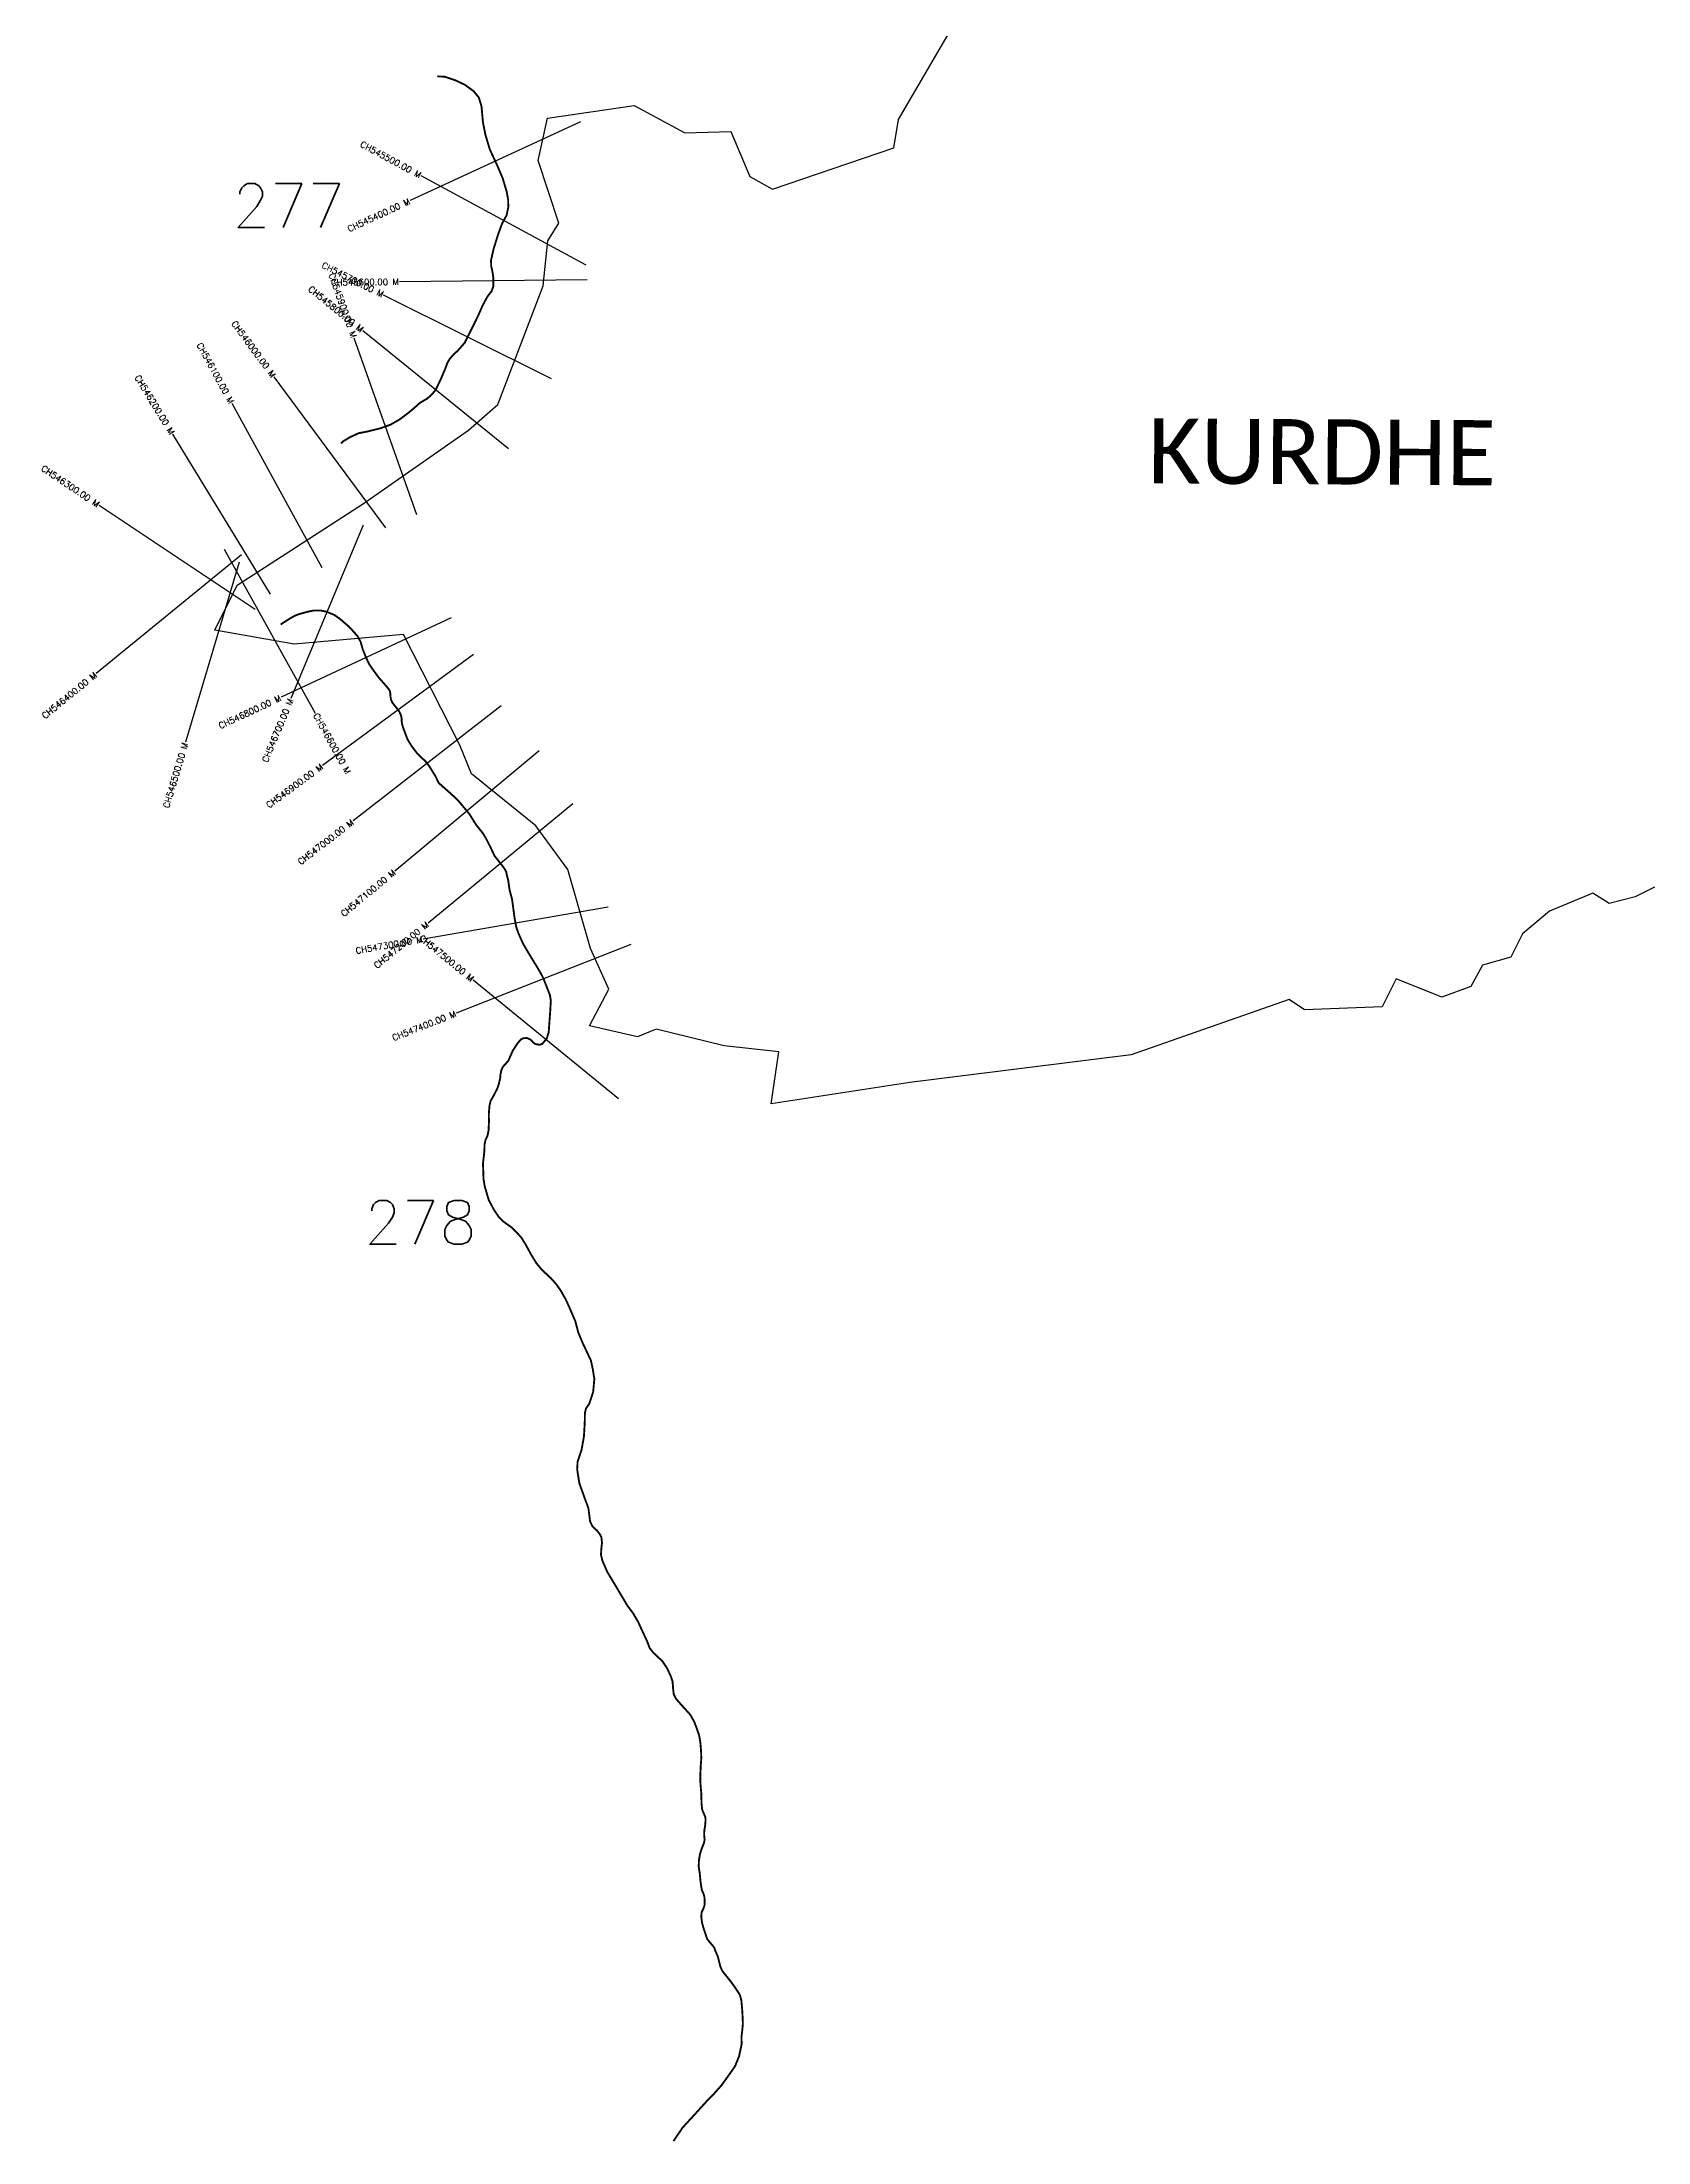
# Model space of a CAD drawing. Header units: metres. Extents: x 317446 to 322630, y 1860660 to 1866015.
# Drawn here: x 317446 to 320014, y 1860660 to 1864017 of the extents above; entities that cross this region are included whole.
import ezdxf
from ezdxf.enums import TextEntityAlignment as Align

# ---------------------------------------------------------------- set-up
doc = ezdxf.new("R2010")
doc.units = ezdxf.units.M
for name, color, linetype in [('CS', 134, 'Continuous'), ('CSMark', 6, 'Continuous'), ('NATURALLY PROTECTED', 3, 'Continuous'), ('village', 3, 'Continuous'), ('VILLAGE NAME', 250, 'Continuous')]:
    doc.layers.add(name, color=color, linetype=linetype)
doc.styles.get("Standard").update_dxf_attribs({"font": 'simplex.shx'})

msp = doc.modelspace()

# ---------------------------------------------------------------- linework, layer by layer
at = {"layer": 'CS'}
for p, q in [((318306.9, 1863889.8), (318034.6, 1863763.8)), ((318316.2, 1863660.6), (318052.3, 1863803.2)), ((318260.7, 1863478.7), (317992.3, 1863612.8)), ((318317.5, 1863637), (318017.5, 1863634.1)), ((318045.4, 1863261.4), (317945.3, 1863544.2)), ((318191.9, 1863366.9), (317958.8, 1863555.7)), ((317995.7, 1863241), (317817.2, 1863482)), ((317894.2, 1863176.6), (317750, 1863439.6)), ((317811.5, 1863134.5), (317655, 1863390.4)), ((317786.7, 1863110.1), (317537.2, 1863276.6)), ((317959.3, 1863244.9), (317844.1, 1862967.8)), ((317737.5, 1863206.6), (317883, 1862944.3)), ((317764.8, 1863197.6), (317532.5, 1863007.8)), ((317761, 1863185.6), (317675.4, 1862898)), ((318100, 1863097), (317828.3, 1862970)), ((318136.1, 1863038.5), (317894.3, 1862860.9)), ((318180.4, 1862956), (317943.3, 1862772.2)), ((318240.7, 1862884), (318010, 1862692.1)), ((318294.9, 1862799.5), (318063.2, 1862609)), ((318351, 1862634.1), (318055.4, 1862583.1)), ((318387.6, 1862574.6), (318108.4, 1862464.9)), ((318367.9, 1862328), (318135.6, 1862517.8))]:
    msp.add_line(p, q, dxfattribs=at)
at = {"layer": 'NATURALLY PROTECTED', "const_width": 3, "flags": 128}
for points in [[(318078, 1863962.4), (318089.4, 1863962), (318107.2, 1863956.1), (318122.2, 1863949), (318136.3, 1863938.6), (318144.5, 1863928.6), (318148.8, 1863914.2), (318151, 1863889.3), (318155, 1863869.1), (318161.9, 1863846), (318173.5, 1863821), (318182.6, 1863799.6), (318189, 1863778.1), (318191.3, 1863765.6), (318191.6, 1863753.7), (318189, 1863740.7), (318181.6, 1863727), (318175.3, 1863709.9), (318167.9, 1863686), (318164, 1863668.6), (318164.2, 1863658.9), (318166.3, 1863650.2), (318167.5, 1863641.3), (318167.6, 1863626.3), (318164.6, 1863618.7), (318158, 1863610.1), (318152.9, 1863600.6), (318149.5, 1863594), (318147.2, 1863588.4), (318142.8, 1863578.7), (318131.2, 1863555.1), (318121.9, 1863536.6), (318110.2, 1863523.3), (318104.5, 1863518.4), (318098.3, 1863511.3), (318094.3, 1863504.8), (318090.9, 1863495.4), (318083.2, 1863477.4), (318075.5, 1863461.4), (318070.6, 1863455.4), (318062.5, 1863447.7), (318050.1, 1863440.4), (318039.8, 1863431.1), (318030.8, 1863423.7), (318017.8, 1863414), (318003.1, 1863405.6), (317986.5, 1863399.7), (317967.6, 1863395), (317952.3, 1863392), (317938.5, 1863385.7), (317927.5, 1863379), (317924, 1863375.5)], [(317827.6, 1863086.2), (317830.9, 1863088.4), (317843, 1863096.2), (317849.5, 1863099.8), (317854.9, 1863102.1), (317862.3, 1863104.3), (317871.5, 1863106.8), (317880.9, 1863108.6), (317891.5, 1863108.6), (317900.9, 1863106.7), (317913.6, 1863101.4), (317923.5, 1863094.3), (317929.3, 1863089.2), (317937.4, 1863082.2), (317942.8, 1863076.3), (317950.7, 1863067.4), (317955.6, 1863058.1), (317958.8, 1863046.5), (317963.6, 1863034.6), (317968.7, 1863023.6), (317974.5, 1863015), (317984.3, 1863001.5), (317992.7, 1862992), (317999.8, 1862983.8), (318002.2, 1862979.7), (318003, 1862976.2), (318003.2, 1862970.6), (318004.1, 1862965.9), (318006.6, 1862960.6), (318012.3, 1862953.7), (318017.5, 1862946.6), (318019.8, 1862941.6), (318021.1, 1862935.9), (318021.3, 1862928.8), (318023.1, 1862922.2), (318030.3, 1862902.9), (318037, 1862891.9), (318044.4, 1862882), (318053, 1862873), (318058.5, 1862868.4), (318065.4, 1862859.5), (318075, 1862843.9), (318080.2, 1862833.1), (318086.3, 1862827.6), (318100.5, 1862815.1), (318111.7, 1862804.5), (318121.6, 1862792.6), (318129.5, 1862783.1), (318139.8, 1862766.5), (318145.5, 1862759.2), (318150.1, 1862753.5), (318155, 1862746.1), (318163.4, 1862729.6), (318169.6, 1862716.3), (318174.2, 1862710.5), (318178.4, 1862705), (318182.5, 1862700), (318186.2, 1862694.8), (318188.3, 1862690.7), (318189.2, 1862685.7), (318191.4, 1862677.4), (318193.7, 1862661.6), (318197.6, 1862647.1), (318199, 1862636.6), (318201.5, 1862618.1), (318204, 1862603.6), (318207.8, 1862592.6), (318215.2, 1862575.9), (318224, 1862560.9), (318236.1, 1862541.1), (318243.1, 1862529.4), (318247.7, 1862520.4), (318252.2, 1862509), (318258.1, 1862494.1), (318259.6, 1862484.9), (318258.5, 1862466.4), (318256.1, 1862433.9), (318253.1, 1862424.5), (318246, 1862415.9), (318241.1, 1862414.2), (318234, 1862415.9), (318226.8, 1862422.8), (318221.3, 1862425.2), (318215.8, 1862424.8), (318211.8, 1862422.9), (318206.5, 1862416.9), (318198.5, 1862404.5), (318191.7, 1862389), (318187.2, 1862383.8), (318182.8, 1862378.9), (318180.8, 1862374.6), (318179.2, 1862367.7), (318178.6, 1862361.1), (318176.4, 1862351.3), (318173.7, 1862343.8), (318167.2, 1862331.3), (318163.5, 1862325), (318161.5, 1862317), (318160.5, 1862304.4), (318160.6, 1862290.5), (318160, 1862277.1), (318158.3, 1862268.9), (318155.2, 1862262.2), (318153.6, 1862255.2), (318153.3, 1862243.7), (318151.1, 1862224.8), (318151.5, 1862213.4), (318152, 1862199.1), (318154, 1862187.6), (318160.3, 1862166.3), (318168.7, 1862150.5), (318176, 1862139.5), (318182.6, 1862132.6), (318196, 1862123), (318203.6, 1862115.8), (318212.5, 1862106.1), (318219.7, 1862094.4), (318227.8, 1862079.4), (318236.7, 1862064.9), (318245.7, 1862054.2), (318259.4, 1862041.5), (318267.3, 1862032.7), (318274.8, 1862022.4), (318283.3, 1862007.6), (318289.6, 1861993.7), (318298.7, 1861972.7), (318303.4, 1861954.6), (318310.2, 1861938.2), (318318.7, 1861920.3), (318323.6, 1861909.8), (318326.6, 1861896.3), (318329.2, 1861880), (318327.3, 1861859.6), (318321, 1861840.5), (318315.8, 1861832.9), (318314.1, 1861825.8), (318313.8, 1861809.3), (318312.5, 1861788.1), (318308.8, 1861767.1), (318302.4, 1861747.9), (318301.7, 1861735.6), (318305.2, 1861713.3), (318314.2, 1861688.3), (318319.7, 1861673.5), (318322.3, 1861652.6), (318326.2, 1861644.4), (318333.4, 1861637.7), (318338, 1861631.8), (318340.5, 1861626.9), (318341.4, 1861617.9), (318340.3, 1861608.7), (318339.8, 1861599), (318342.1, 1861589.5), (318349.6, 1861572.2), (318365.3, 1861545.9), (318372.9, 1861533.1), (318382.3, 1861517.3), (318390.9, 1861505.9), (318399.2, 1861491.9), (318404.6, 1861479.9), (318413.5, 1861460.9), (318417.6, 1861450.1), (318423.7, 1861442.3), (318433, 1861433.6), (318438.6, 1861428.1), (318445.7, 1861417.3), (318451.7, 1861404.3), (318454.3, 1861396), (318455, 1861386.2), (318456.1, 1861376.2), (318459.4, 1861369.3), (318467.7, 1861359.8), (318482.4, 1861343.6), (318489.1, 1861331.7), (318492.9, 1861321.4), (318496.8, 1861310.3), (318498.6, 1861299.5), (318499.8, 1861285.1), (318500.2, 1861273.8), (318499.3, 1861261.7), (318498.5, 1861244.6), (318498.8, 1861234.2), (318500.2, 1861217), (318500.5, 1861202.5), (318501.3, 1861193.1), (318502.5, 1861189.3), (318504.6, 1861184.5), (318506.6, 1861179.7), (318507, 1861175.8), (318506.7, 1861170), (318506.2, 1861165.3), (318505.1, 1861159), (318504.7, 1861154.3), (318504.9, 1861149.2), (318505.5, 1861143.6), (318504.5, 1861138.5), (318500.6, 1861128.7), (318498.2, 1861121), (318496.4, 1861111.3), (318496, 1861100.7), (318497.7, 1861089.8), (318499, 1861076), (318501, 1861063.2), (318503.9, 1861056.9), (318505.2, 1861051.8), (318505.7, 1861044.5), (318505.3, 1861038.4), (318503.3, 1861032.6), (318500.8, 1861028), (318500.1, 1861020.2), (318501.4, 1861010.7), (318504.2, 1861000.7), (318509.4, 1860985.3), (318513.7, 1860979.6), (318518.9, 1860973.8), (318521, 1860970.6), (318522.4, 1860966.4), (318526.7, 1860956.7), (318530.6, 1860941), (318533.5, 1860934.2), (318538.7, 1860927.6), (318547.6, 1860916.5), (318553.8, 1860907.9), (318561.8, 1860895.8), (318564.2, 1860886.9), (318565.5, 1860872.7), (318566.4, 1860857.9), (318566.6, 1860848.2), (318565.6, 1860838.3), (318564.5, 1860829.1), (318564.6, 1860816.4), (318560.5, 1860797.2), (318554.2, 1860781.6), (318545.9, 1860769.6), (318532.5, 1860751), (318519.1, 1860735.9), (318510.6, 1860727.5), (318489.4, 1860704.1), (318470.3, 1860683.4), (318455.7, 1860661.8)]]:
    msp.add_lwpolyline(points, dxfattribs=at)
at = {"layer": 'village', "color": 6}
msp.add_polyline3d([(320118.3, 1862712.6, 0), (319993.5, 1862650.6, 0), (319951.7, 1862640.2, 0), (319925.8, 1862656.6, 0), (319856.6, 1862627.7, 0), (319813.4, 1862591.6, 0), (319794.8, 1862554.2, 0), (319749.4, 1862541.4, 0), (319730.6, 1862507.3, 0), (319684.3, 1862490.5, 0), (319611.1, 1862519.8, 0), (319588.7, 1862474.9, 0), (319464.6, 1862470, 0), (319439.9, 1862486.8, 0), (319187.3, 1862398.3, 0), (318833.7, 1862353.9, 0), (318611.8, 1862319.8, 0), (318624, 1862402.9, 0), (318536.5, 1862412.7, 0), (318428.1, 1862439.4, 0), (318398.4, 1862426.8, 0), (318321.2, 1862444.9, 0), (318352.3, 1862503.4, 0), (318323, 1862568.2, 0), (318286.9, 1862694.3, 0), (318235.4, 1862764.3, 0), (318132.9, 1862847.5, 0), (318114.3, 1862893.4, 0), (318023.9, 1863070, 0), (317849.3, 1863054.6, 0), (317722.1, 1863077.4, 0), (317758.1, 1863149.1, 0), (317960, 1863279.9, 0), (318128.2, 1863397.1, 0), (318174.7, 1863438, 0), (318247.1, 1863627.6, 0), (318254.7, 1863699.3, 0), (318272.6, 1863727.9, 0), (318239.4, 1863828, 0), (318254.3, 1863895.5, 0), (318392.7, 1863915.7, 0), (318473.9, 1863872, 0), (318547.6, 1863874.4, 0), (318577.7, 1863802.3, 0), (318613.8, 1863782.1, 0), (318807.9, 1863848, 0), (318815.5, 1863893.6, 0), (318913.4, 1864061.3, 0)], dxfattribs=at)

# ---------------------------------------------------------------- texts
at = {"char_height": 70, "attachment_point": 1}
for s, width, insert in [('277', 262.566, (317750.5, 1863791)), ('278', 95.172, (317961.2, 1862165.6))]:
    msp.add_mtext_dynamic_manual_height_columns(s, width=width, gutter_width=1, heights=[0], dxfattribs=dict(at, insert=insert))
at = {"layer": 'CSMark'}
for s, rotation, p in [('CH545500.00 M', 331.6101, (318051.4, 1863803.7)), ('CH545400.00 M', 24.8259, (318033.7, 1863763.4)), ('CH545700.00 M', 333.4473, (317991.4, 1863613.2)), ('CH545900.00 M', 289.4975, (317945, 1863545.2)), ('CH545600.00 M', 0.542, (318016.5, 1863634.1)), ('CH545800.00 M', 320.994, (317958, 1863556.3)), ('CH546000.00 M', 306.5278, (317816.6, 1863482.8)), ('CH546100.00 M', 298.7419, (317749.5, 1863440.5)), ('CH546200.00 M', 301.4401, (317654.5, 1863391.3)), ('CH546300.00 M', 326.2854, (317536.4, 1863277.2)), ('CH546400.00 M', 39.2618, (317531.7, 1863007.1)), ('CH546800.00 M', 25.0552, (317827.4, 1862969.5)), ('CH546700.00 M', 67.426, (317843.8, 1862966.9)), ('CH546500.00 M', 73.4208, (317675.1, 1862897.1)), ('CH546900.00 M', 36.3005, (317893.5, 1862860.3)), ('CH547000.00 M', 37.7749, (317942.5, 1862771.6)), ('CH547100.00 M', 39.7513, (318009.2, 1862691.5)), ('CH547200.00 M', 39.4192, (318062.4, 1862608.3)), ('CH547300.00 M', 9.7966, (318054.4, 1862582.9)), ('CH547500.00 M', 320.7494, (318134.8, 1862518.4)), ('CH547400.00 M', 21.436, (318107.4, 1862464.6))]:
    msp.add_text(s, height=10, rotation=rotation, dxfattribs=at).set_placement(p, align=Align.MIDDLE_RIGHT)
msp.add_text('CH546600.00 M', height=10, rotation=299.0128, dxfattribs=at).set_placement((317883.5, 1862943.4), align=Align.MIDDLE_LEFT)
at = {"layer": 'VILLAGE NAME', "insert": (319214.8, 1863415.8), "char_height": 104.042, "attachment_point": 1, "rotation": 359.6762}
msp.add_mtext_dynamic_manual_height_columns('{\\fCalibri|b0|i0|c0|p34;KURDHE}', width=108.17, gutter_width=520.2, heights=[0], dxfattribs=at)

doc.saveas('drawing.dxf')
